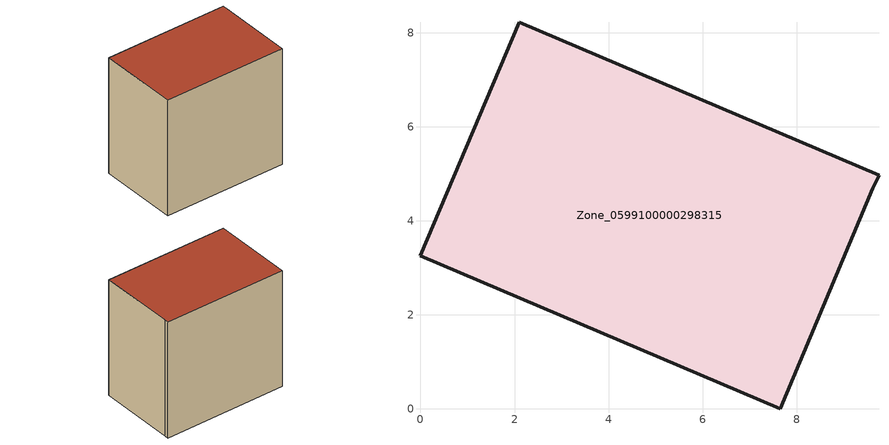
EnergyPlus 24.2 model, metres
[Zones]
Zone_0599100000298315
 floor ground (C_G): 0,3.26 2.1,8.23 9.75,4.97 9.62,4.7 7.65,0 z0
 wall outside (C_F): 2.1,8.23 0,3.26 7.65,0 9.62,4.7 9.75,4.97 2.1,8.23 z0:8.07
 roof outside (C_R): 9.75,4.97 2.1,8.23 0,3.26 7.65,0 9.62,4.7 z8.07
[BUILDING]
Pand.0599100000298315: North Axis=0; Terrain=City; Loads Convergence Tolerance Value=0.04; Temperature Convergence Tolerance Value=0.4; Solar Distribution=FullExterior; Maximum Number of Warmup Days=25; Minimum Number of Warmup Days=1
[Site:Location]
Rotterdam.The.Hague.AP_ZH_NLD Design_Conditions: Latitude=51.96; Longitude=4.45; Time Zone=1; Elevation=-4.5
[SITE:GROUNDTEMPERATURE:BUILDINGSURFACE]
18, 18, 18, 18, 18, 18, 18, 18, 18, 18, 18, 18
[MATERIAL] Thermal Absorptance=0.9; Solar Absorptance=0.7; Visible Absorptance=0.7
Name | Roughness | Thickness | Conductivity | Density | Specific Heat
G.TI.1975-1991 | MediumSmooth | 0.15 | 0.288461 | 540 | 1210
F.TI.1975-1991 | Rough | 0.3 | 0.230769 | 1920 | 840
R.TI.1975-1991 | MediumRough | 0.2 | 0.153846 | 1500 | 1000
[CONSTRUCTION]
C_G: G.TI.1975-1991
C_F: F.TI.1975-1991
C_R: R.TI.1975-1991
[ZONE]
Zone_0599100000298315: Type=1; Multiplier=1; Ceiling Height=Autocalculate; Volume=Autocalculate; Floor Area=autocalculate; Part of Total Floor Area=Yes
[ZONEINFILTRATION:DESIGNFLOWRATE]
Infil_Zone_0599100000298315: Zone or ZoneList or Space or SpaceList=Zone_0599100000298315; Schedule=AlwaysOn; Design Flow Rate Calculation Method=Flow/Area; Flow Rate per Floor Area=0.003; Constant Term Coefficient=1; Temperature Term Coefficient=0; Velocity Term Coefficient=0; Velocity Squared Term Coefficient=0
[HVACTEMPLATE:ZONE:IDEALLOADSAIRSYSTEM]
Zone_0599100000298315: Maximum Heating Supply Air Temperature=50; Minimum Cooling Supply Air Temperature=13; Maximum Heating Supply Air Humidity Ratio=0.0156; Minimum Cooling Supply Air Humidity Ratio=0.0077; Heating Limit=NoLimit; Cooling Limit=NoLimit; Dehumidification Control Type=ConstantSensibleHeatRatio; Cooling Sensible Heat Ratio=0.7; Dehumidification Setpoint=60; Humidification Control Type=None; Humidification Setpoint=30; Outdoor Air Method=None; Outdoor Air Flow Rate per Person=0.00944; Outdoor Air Flow Rate per Zone Floor Area=0; Outdoor Air Flow Rate per Zone=0; Demand Controlled Ventilation Type=None; Outdoor Air Economizer Type=NoEconomizer; Heat Recovery Type=None; Sensible Heat Recovery Effectiveness=0.7; Latent Heat Recovery Effectiveness=0.65
[ZONECONTROL:THERMOSTAT]
ThermostatControl_Zone_0599100000298315: Zone or ZoneList=Zone_0599100000298315; Control Type Schedule=DualSetpointControlType; Control 1=Thermostat_Zone_0599100000298315; Temperature Difference Between Cutout And Setpoint=0
[THERMOSTATSETPOINT:DUALSETPOINT]
Thermostat_Zone_0599100000298315: Heating Setpoint Temperature Schedule=HeatingSetpoint_Zone_0599100000298315; Cooling Setpoint Temperature Schedule=CoolingSetpoint_Zone_0599100000298315
[SCHEDULE:COMPACT]
HeatingSetpoint_Zone_0599100000298315: Through: 12/31, For: AllDays, Until: 24:00, 21
CoolingSetpoint_Zone_0599100000298315: Through: 12/31, For: AllDays, Until: 24:00, 24
DualSetpointControlType: Through: 12/31, For: AllDays, Until: 24:00, 4
AlwaysOn: Through: 12/31, For: AllDays, Until: 24:00, 1
